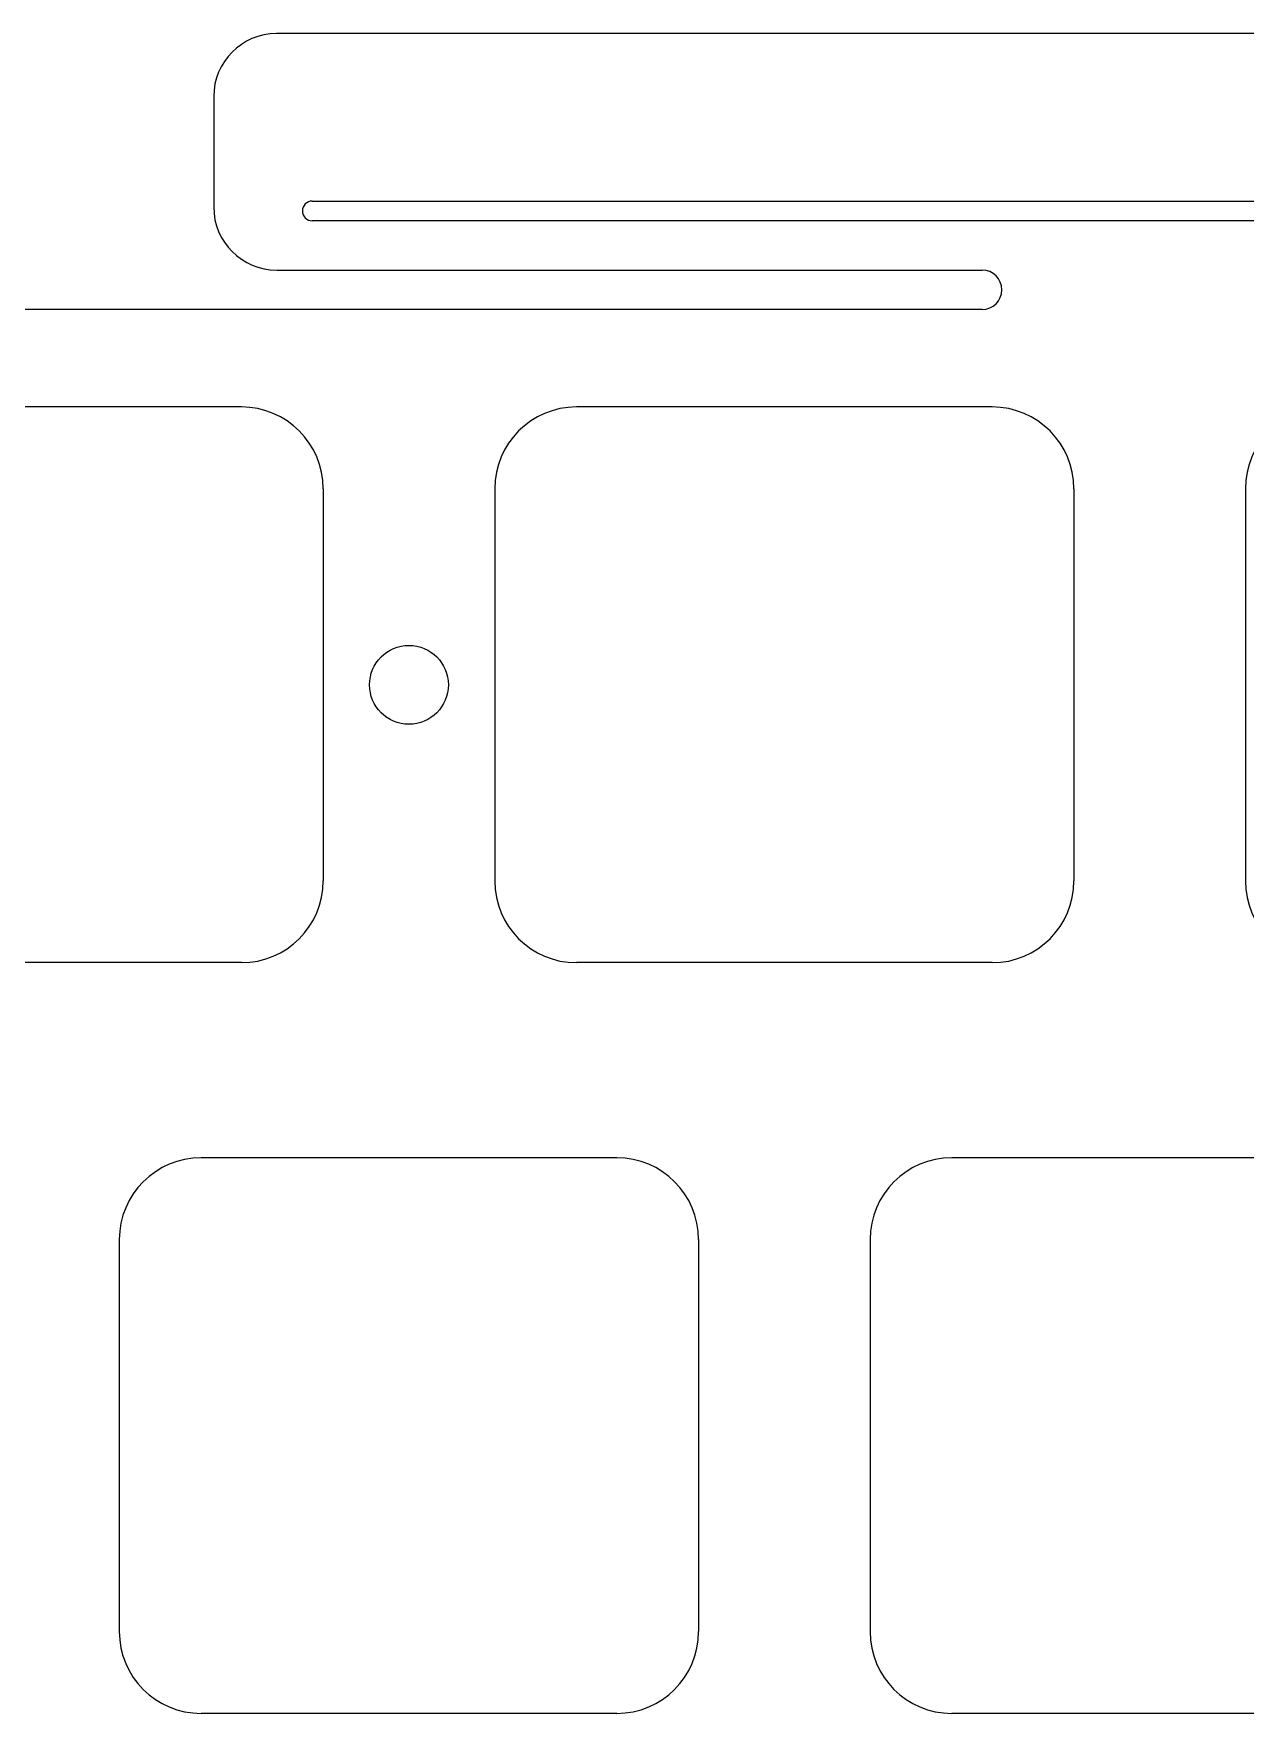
# Model space of a CAD drawing. Header units: millimetres. Extents: x -10 to 276, y -93 to 17.
# Drawn here: x 133.35 to 164.1, y -26.1 to 16.52 of the extents above; entities that cross this region are included whole.
import ezdxf

# ---------------------------------------------------------------- set-up
doc = ezdxf.new("R2010")
doc.units = ezdxf.units.MM
doc.layers.add('BLACK', color=7, linetype='CONTINUOUS')

msp = doc.modelspace()

# ---------------------------------------------------------------- linework, layer by layer
at = {"layer": 'BLACK', "linetype": 'Continuous'}
for p, q in [((186.3201, 16.525), (139.512303, 16.525)), ((137.920082, 14.925), (137.920082, 12.125)), ((140.4201, 12.275), (185.4201, 12.275)), ((185.4201, 11.775), (140.4201, 11.775)), ((139.5201, 10.525), (157.4201, 10.525)), ((157.4201, 9.525), (109.2799, 9.525)), ((138.625, 7.05), (128.075, 7.05)), ((157.675, 7.05), (147.125, 7.05)), ((140.7, 4.975), (140.7, -4.975)), ((145.05, 4.975), (145.05, -4.975)), ((159.75, 4.975), (159.75, -4.975)), ((164.1, 4.975), (164.1, -4.975)), ((138.625, -7.05), (128.075, -7.05)), ((157.675, -7.05), (147.125, -7.05)), ((148.15, -12), (137.6, -12)), ((167.2, -12), (156.65, -12)), ((135.525, -14.075), (135.525, -24.025)), ((150.225, -14.075), (150.225, -24.025)), ((154.575, -14.075), (154.575, -24.025)), ((148.15, -26.1), (137.6, -26.1)), ((167.2, -26.1), (156.65, -26.1))]:
    msp.add_line(p, q, dxfattribs=at)
at = {"layer": 'BLACK'}
msp.add_circle((142.875, 0), 1, dxfattribs=at)
for centre, radius, start, end in [((139.5201, 14.925), 1.600018, 90.2792073, 180), ((139.5201, 12.125), 1.6, 180, 270), ((140.4201, 12.025), 0.25, 90, 270), ((157.4201, 10.025), 0.5, 270, 90), ((138.625, 4.975), 2.075, 0, 90), ((147.125, 4.975), 2.075, 90, 180), ((157.675, 4.975), 2.075, 0, 90), ((166.175, 4.975), 2.075, 90, 180), ((138.625, -4.975), 2.075, 270, 0), ((147.125, -4.975), 2.075, 180, 270), ((157.675, -4.975), 2.075, 270, 0), ((166.175, -4.975), 2.075, 180, 270), ((137.6, -14.075), 2.075, 90, 180), ((148.15, -14.075), 2.075, 0, 90), ((156.65, -14.075), 2.075, 90, 180), ((137.6, -24.025), 2.075, 180, 270), ((148.15, -24.025), 2.075, 270, 0), ((156.65, -24.025), 2.075, 180, 270)]:
    msp.add_arc(centre, radius, start, end, dxfattribs=at)

doc.saveas('drawing.dxf')
